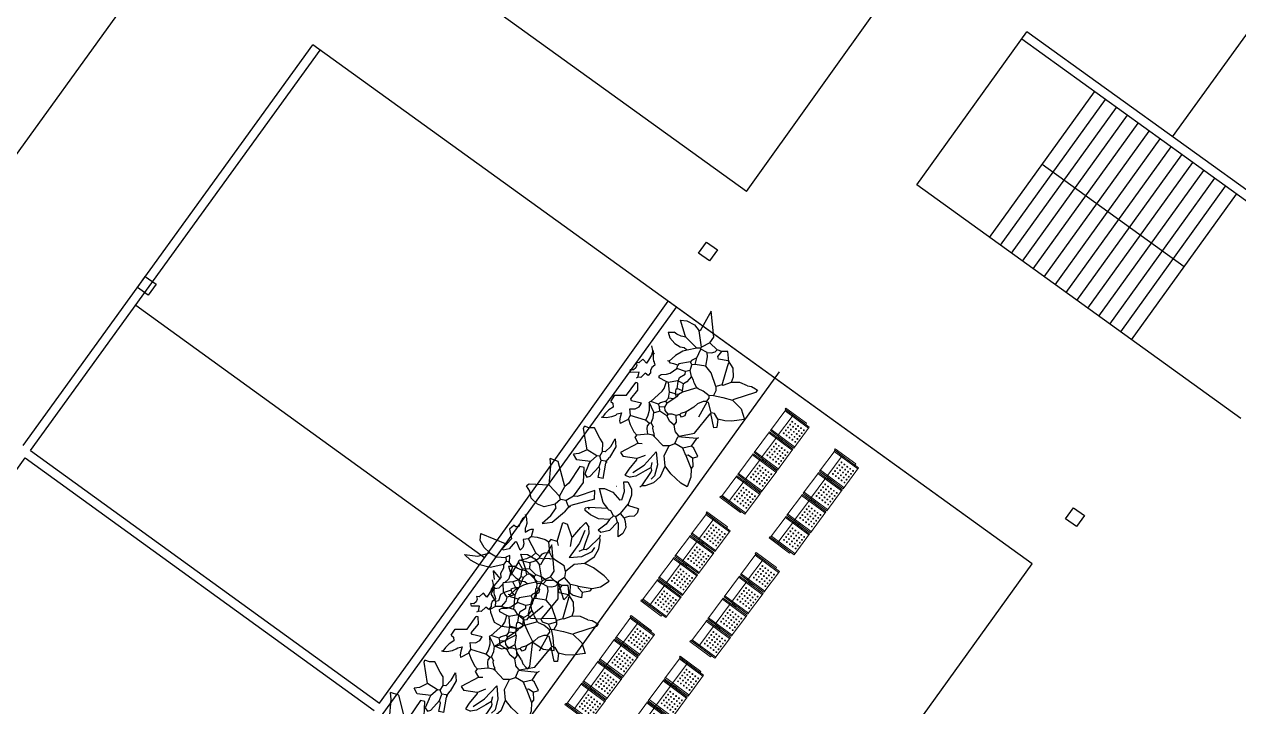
# Model space of a CAD drawing. Header units: metres. Extents: x 141303 to 146299, y 125960 to 127091.
# Drawn here: x 144644.7 to 144671.75, y 126051.88 to 126067.07 of the extents above; entities that cross this region are included whole.
import ezdxf

# ---------------------------------------------------------------- set-up
doc = ezdxf.new("R2010")
doc.units = ezdxf.units.M
doc.header["$MEASUREMENT"] = 0
doc.layers.add('FURNITURE', color=6, linetype='Continuous')
doc.layers.add('Plants', color=92, linetype='Continuous')
doc.layers.add('new column', color=4, linetype='Continuous', lineweight=25)
doc.layers.add('NVMI_WALL', color=7, linetype='Continuous', lineweight=30)
doc.layers.get('0').off()

# ---------------------------------------------------------------- blocks, each defined once
blk = doc.blocks.new('6')
at = {"layer": 'Plants'}
for p, q in [((5427.1, 14760.7), (5428.5, 14780.5)), ((5428.5, 14780.5), (5446, 14753.6)), ((5471.7, 14755), (5478.5, 14773.4)), ((5478.5, 14773.4), (5492, 14782.8)), ((5492, 14782.8), (5512.5, 14718.4)), ((5645.7, 14756.7), (5650.5, 14771.1)), ((5657.7, 14768.7), (5650.5, 14771.1)), ((5431.2, 14739.4), (5427.1, 14760.7)), ((5446, 14753.6), (5470.4, 14736.6)), ((5470.4, 14736.6), (5471.7, 14755)), ((5634.5, 14743.4), (5645.7, 14756.7)), ((5686.5, 14730.3), (5657.7, 14768.7)), ((5686.5, 14730.3), (5724.9, 14756.7)), ((5708.1, 14699.1), (5744.1, 14749.5)), ((5724.9, 14756.7), (5736.9, 14768.7)), ((5744.1, 14749.5), (5736.9, 14768.7)), ((5810, 14713.7), (5844.1, 14753)), ((5844.1, 14753), (5849.6, 14754.9)), ((5853.3, 14743.8), (5849.6, 14754.9)), ((6020.4, 14750.6), (6024.1, 14756.2)), ((6033.3, 14735.9), (6020.4, 14750.6)), ((6028.8, 14750.1), (6024.1, 14756.2)), ((6036.3, 14748.8), (6028.8, 14750.1)), ((6042.6, 14750.8), (6036.3, 14748.8)), ((6046.2, 14756.2), (6042.6, 14750.8)), ((6049.9, 14750.6), (6046.2, 14756.2)), ((6062.8, 14748.8), (6049.9, 14750.6)), ((6062.8, 14746.9), (6062.8, 14748.8)), ((6094.2, 14743.3), (6101.6, 14752.5)), ((5443.8, 14713), (5431.2, 14739.4)), ((5470.4, 14736.6), (5473.4, 14718.1)), ((5544, 14735.9), (5529.3, 14717.4)), ((5558.8, 14734), (5544, 14735.9)), ((5558.8, 14734), (5558.8, 14728.5)), ((5558.8, 14728.5), (5564.3, 14723)), ((5593.9, 14726.6), (5595.7, 14728.5)), ((5633.4, 14722.7), (5634.5, 14743.4)), ((5681.7, 14694.3), (5686.5, 14730.3)), ((5775.5, 14717.3), (5781.1, 14732.1)), ((5790.3, 14722.8), (5781.1, 14732.1)), ((5850.8, 14707.8), (5861.9, 14733.6)), ((5861.9, 14733.6), (5853.3, 14743.8)), ((5893.6, 14735), (5891.4, 14737.2)), ((5903.9, 14735.8), (5893.6, 14735)), ((5893.6, 14735), (5899, 14727.3)), ((5916.9, 14734.5), (5903.9, 14735.8)), ((5929, 14730.5), (5916.9, 14734.5)), ((5935.7, 14737.2), (5929, 14730.5)), ((5935.7, 14743.8), (5953.4, 14746)), ((5935.7, 14743.8), (5935.7, 14737.2)), ((5953.4, 14746), (5971.1, 14723.9)), ((6018.6, 14732.2), (6022.2, 14730.3)), ((6022.2, 14730.3), (6033.3, 14735.9)), ((6025.9, 14724.8), (6022.2, 14730.3)), ((6061, 14735.9), (6062.8, 14746.9)), ((6069.8, 14736.9), (6061, 14735.9)), ((6083.3, 14738.9), (6069.8, 14736.9)), ((6075.8, 14724.8), (6081.3, 14730.3)), ((6081.3, 14730.3), (6094.2, 14741.4)), ((6094.2, 14743.3), (6083.3, 14738.9)), ((6094.2, 14741.4), (6094.2, 14743.3)), ((6143.8, 14731.6), (6140.7, 14713.2)), ((6151.4, 14743.3), (6143.8, 14731.6)), ((6151.4, 14743.3), (6160.7, 14732.2)), ((6161.2, 14724.4), (6160.7, 14732.2)), ((6171.7, 14706.3), (6192.8, 14738.9)), ((6192.8, 14738.9), (6201.5, 14726)), ((5469.7, 14692.7), (5443.8, 14713)), ((5473.4, 14718.1), (5486, 14699.7)), ((5496, 14715.6), (5497.9, 14719.3)), ((5507.1, 14706.3), (5496, 14715.6)), ((5529.3, 14717.4), (5497.9, 14719.3)), ((5529.3, 14706.3), (5507.1, 14706.3)), ((5531.1, 14702.7), (5529.3, 14706.3)), ((5569.9, 14708.2), (5562.5, 14702.7)), ((5564.3, 14723), (5574.5, 14726.3)), ((5573.4, 14708.9), (5569.9, 14708.2)), ((5580.9, 14712.8), (5573.4, 14708.9)), ((5574.5, 14726.3), (5585.3, 14727.4)), ((5589.4, 14720.2), (5580.9, 14712.8)), ((5585.3, 14727.4), (5593.9, 14726.6)), ((5593.9, 14726.6), (5589.4, 14720.2)), ((5638.5, 14706.3), (5633.4, 14722.7)), ((5660.1, 14689.6), (5638.5, 14706.3)), ((5793.4, 14689.7), (5775.5, 14717.3)), ((5810, 14713.7), (5790.3, 14722.8)), ((5813.7, 14686), (5810, 14713.7)), ((5846.9, 14695.3), (5850.8, 14707.8)), ((5899, 14727.3), (5909.2, 14718.3)), ((5909.2, 14718.3), (5918.1, 14713.6)), ((5918.1, 14713.6), (5922.4, 14712.8)), ((5922.4, 14712.8), (5931.3, 14706.2)), ((5968.9, 14706.2), (5971.1, 14710.6)), ((5971.1, 14723.9), (6008.8, 14726.1)), ((5971.1, 14710.6), (5997.7, 14710.6)), ((5997.7, 14710.6), (6011, 14721.7)), ((6011, 14721.7), (6008.8, 14726.1)), ((6040.7, 14723), (6025.9, 14724.8)), ((6040.7, 14713.7), (6040.7, 14723)), ((6049.9, 14713.7), (6040.7, 14713.7)), ((6054, 14717.4), (6049.9, 14713.7)), ((6061.2, 14719.8), (6054, 14717.4)), ((6070.2, 14717.4), (6061.2, 14719.8)), ((6073.9, 14721.1), (6070.2, 14717.4)), ((6073.9, 14721.1), (6075.8, 14723)), ((6075.8, 14723), (6075.8, 14724.8)), ((6140.7, 14713.2), (6142.9, 14698.6)), ((6164.3, 14712.5), (6161.2, 14724.4)), ((6169.9, 14702.7), (6164.3, 14712.5)), ((6169.9, 14702.7), (6171.7, 14706.3)), ((6201.5, 14726), (6205.3, 14705.6)), ((5441, 14702.2), (5427.7, 14687.4)), ((5438.3, 14677.9), (5443.2, 14702.2)), ((5442, 14677.9), (5449.4, 14685.3)), ((5449.4, 14685.3), (5464.1, 14687.2)), ((5464.1, 14687.2), (5469.7, 14692.7)), ((5469.7, 14692.7), (5478.9, 14692.7)), ((5486.3, 14700.1), (5478.9, 14692.7)), ((5482.6, 14687.2), (5478.9, 14692.7)), ((5479.5, 14673.2), (5482.6, 14687.2)), ((5494.4, 14695.1), (5482.2, 14686.5)), ((5495.7, 14695.4), (5486.3, 14700.1)), ((5521.9, 14684.2), (5531.1, 14702.7)), ((5539.2, 14686.9), (5530.7, 14683.3)), ((5545.9, 14695.3), (5539.2, 14686.9)), ((5540.3, 14651), (5555.1, 14686)), ((5555.1, 14686), (5545.9, 14695.3)), ((5564.3, 14684.2), (5555.1, 14686)), ((5562.5, 14702.7), (5571.1, 14699.3)), ((5564.3, 14684.2), (5580.9, 14691.6)), ((5571.1, 14699.3), (5577.5, 14695.7)), ((5577.5, 14695.7), (5580.9, 14691.6)), ((5655.3, 14682.4), (5660.1, 14689.6)), ((5676.9, 14687.1), (5660.1, 14689.6)), ((5676.9, 14687.1), (5681.7, 14694.3)), ((5684.1, 14675.2), (5676.9, 14687.1)), ((5681.7, 14694.3), (5708.1, 14699.1)), ((5720.1, 14696.8), (5708.1, 14699.1)), ((5768.1, 14701.5), (5720.1, 14696.8)), ((5744.1, 14670.4), (5772.9, 14691.9)), ((5784.2, 14687.9), (5761.6, 14680.9)), ((5772.9, 14691.9), (5768.1, 14701.5)), ((5784.2, 14687.9), (5793.4, 14689.7)), ((5813.7, 14686), (5793.4, 14689.7)), ((5817.4, 14680.5), (5813.7, 14686)), ((5830.3, 14682.4), (5846.9, 14695.3)), ((5913.2, 14697.9), (5909.1, 14692.9)), ((5929, 14684), (5909.1, 14692.9)), ((5921, 14702.1), (5913.2, 14697.9)), ((5931.3, 14706.2), (5921, 14702.1)), ((5930, 14684.2), (5939.2, 14686)), ((5954, 14651), (5939.2, 14686)), ((5940.1, 14686.2), (5951.2, 14697.3)), ((5951.2, 14697.3), (5959.2, 14687.2)), ((5959.2, 14687.2), (5969.4, 14683)), ((5980, 14684), (5968.9, 14706.2)), ((6053.6, 14689.7), (6057.3, 14693.4)), ((6057.3, 14671.3), (6053.6, 14689.7)), ((6057.3, 14693.4), (6062.8, 14691.6)), ((6062.8, 14691.6), (6071.6, 14681.8)), ((6099.8, 14697.1), (6097.9, 14700.8)), ((6097.9, 14691.6), (6099.8, 14697.1)), ((6101.6, 14684.2), (6097.9, 14691.6)), ((6119.9, 14694.3), (6099.8, 14697.1)), ((6101.6, 14697.1), (6099.8, 14697.1)), ((6139.1, 14686.7), (6119.9, 14694.3)), ((6147.8, 14680.5), (6139.1, 14686.7)), ((6142.9, 14698.6), (6147.8, 14689.7)), ((6147.8, 14689.7), (6147.8, 14682.4)), ((6166.2, 14665.7), (6169.9, 14702.7)), ((6175.4, 14658.4), (6201.3, 14687.9)), ((6205.3, 14705.6), (6201.3, 14687.9)), ((6203.1, 14686), (6201.3, 14687.9)), ((6256.9, 14695.5), (6203.1, 14686)), ((6212.3, 14651), (6256.9, 14695.5)), ((5389, 14651), (5396.4, 14671.3)), ((5408.4, 14674.8), (5396.4, 14671.3)), ((5404.7, 14677.9), (5442, 14677.9)), ((5419, 14665.7), (5404.8, 14677.9)), ((5418.5, 14651), (5435.1, 14665.7)), ((5433.1, 14663.9), (5419, 14665.7)), ((5451.8, 14649.1), (5435.1, 14665.7)), ((5479.5, 14673.2), (5451.5, 14661.5)), ((5497.9, 14669.4), (5461, 14663.9)), ((5490.5, 14651), (5497.9, 14669.4)), ((5497.9, 14669.4), (5501.6, 14671.3)), ((5512.7, 14647.3), (5501.6, 14671.3)), ((5501.6, 14671.3), (5516.5, 14658.8)), ((5530.7, 14683.3), (5521.9, 14684.2)), ((5564.3, 14684.2), (5571.4, 14672.7)), ((5571.4, 14672.7), (5579.6, 14654.2)), ((5604.8, 14684.6), (5622.4, 14667.3)), ((5631.3, 14679.9), (5604.8, 14684.6)), ((5622.4, 14667.3), (5660.1, 14660.8)), ((5631.3, 14679.9), (5655.3, 14682.4)), ((5676.9, 14663.2), (5684.1, 14675.2)), ((5703.3, 14668), (5684.1, 14675.2)), ((5703.3, 14668), (5744.1, 14670.4)), ((5708.1, 14660.8), (5703.3, 14668)), ((5761.6, 14680.9), (5758.6, 14672.1)), ((5758.6, 14672.1), (5765.7, 14667.6)), ((5797.1, 14665.7), (5765.7, 14667.6)), ((5793.4, 14660.2), (5797.1, 14665.7)), ((5797.1, 14665.7), (5811.8, 14671.3)), ((5811.8, 14671.3), (5817.4, 14680.5)), ((5817.4, 14662), (5811.8, 14671.3)), ((5817.4, 14680.5), (5830.3, 14682.4)), ((5834, 14676.8), (5830.3, 14682.4)), ((5859.3, 14665.2), (5830.3, 14660.2)), ((5852.4, 14675), (5834, 14676.8)), ((5852.4, 14675), (5872.9, 14678.5)), ((5872.9, 14678.5), (5859.3, 14665.2)), ((5922.9, 14672.7), (5914.8, 14654.2)), ((5930, 14684.2), (5922.9, 14672.7)), ((5969.4, 14683), (5980, 14684)), ((5992.7, 14671.3), (5977.8, 14658.8)), ((5981.6, 14647.3), (5992.7, 14671.3)), ((5996.4, 14669.4), (5992.7, 14671.3)), ((5996.4, 14669.4), (6033.3, 14663.9)), ((6003.8, 14651), (5996.4, 14669.4)), ((6033.3, 14663.9), (6041.7, 14664.6)), ((6041.7, 14664.6), (6057.5, 14670.9)), ((6042.6, 14649.1), (6059.2, 14665.7)), ((6059.2, 14665.7), (6057.3, 14671.3)), ((6075.8, 14651), (6059.2, 14665.7)), ((6071.6, 14681.8), (6079.2, 14676.8)), ((6079.2, 14676.8), (6097.9, 14671.3)), ((6097.9, 14671.3), (6105.3, 14675)), ((6105.3, 14651), (6097.9, 14671.3)), ((6105.3, 14675), (6101.6, 14684.2)), ((6109, 14675), (6105.3, 14675)), ((6131.1, 14656.5), (6109, 14675)), ((6147.8, 14680.5), (6147.8, 14682.4)), ((6166.2, 14665.7), (6147.8, 14680.5)), ((6171.7, 14658.4), (6166.2, 14665.7)), ((5348.4, 14621.4), (5361.3, 14643.6)), ((5361.3, 14643.6), (5366.9, 14649.1)), ((5379.8, 14643.6), (5366.9, 14649.1)), ((5379.8, 14643.6), (5389, 14651)), ((5389, 14632.5), (5379.8, 14643.6)), ((5394.5, 14647.3), (5389, 14651)), ((5409.3, 14652.8), (5394.5, 14647.3)), ((5418.5, 14649.1), (5409.3, 14652.8)), ((5414.8, 14636.2), (5416.7, 14645.4)), ((5416.7, 14645.4), (5418.5, 14649.1)), ((5418.5, 14649.1), (5418.5, 14651)), ((5433.3, 14639.9), (5418.5, 14649.1)), ((5451.5, 14661.5), (5437.6, 14663.3)), ((5446.2, 14636.2), (5451.8, 14649.1)), ((5464.7, 14641.7), (5451.8, 14649.1)), ((5461, 14663.9), (5457.8, 14664.2)), ((5473.9, 14641.7), (5485, 14649.1)), ((5485, 14649.1), (5490.5, 14651)), ((5486.8, 14634.4), (5494.2, 14645.4)), ((5494.2, 14645.4), (5490.5, 14651)), ((5501.6, 14638.1), (5494.2, 14645.4)), ((5501.6, 14638.1), (5512.7, 14645.4)), ((5523.7, 14639.9), (5512.7, 14647.3)), ((5512.7, 14645.4), (5512.7, 14647.3)), ((5516.5, 14658.8), (5530.1, 14652.8)), ((5530.1, 14652.8), (5540.3, 14651)), ((5540.3, 14638.1), (5540.3, 14651)), ((5562.5, 14625.1), (5580.9, 14643.6)), ((5579.6, 14654.2), (5580.9, 14643.6)), ((5588.3, 14643.6), (5580.9, 14643.6)), ((5593.9, 14628.8), (5588.3, 14643.6)), ((5593.9, 14628.8), (5638.2, 14647.3)), ((5638.2, 14647.3), (5641.9, 14636.2)), ((5676.9, 14660.8), (5660.1, 14660.8)), ((5676.9, 14660.8), (5676.9, 14663.2)), ((5679.3, 14658.4), (5676.9, 14660.8)), ((5676.9, 14658.4), (5676.9, 14660.8)), ((5676.9, 14658.4), (5679.3, 14658.4)), ((5679.3, 14658.4), (5681.7, 14658.4)), ((5729.7, 14624.8), (5681.7, 14658.4)), ((5746.5, 14636.8), (5708.1, 14660.8)), ((5775.7, 14650.6), (5793.4, 14660.2)), ((5781.2, 14639.6), (5775.7, 14650.6)), ((5781.2, 14639.6), (5813.7, 14658.4)), ((5815.5, 14658.4), (5813.7, 14658.4)), ((5815.5, 14658.4), (5817.4, 14660.2)), ((5817.4, 14658.4), (5815.5, 14658.4)), ((5817.4, 14660.2), (5817.4, 14662)), ((5817.4, 14660.2), (5830.3, 14660.2)), ((5817.4, 14658.4), (5817.4, 14660.2)), ((5856.1, 14647.3), (5852.4, 14636.2)), ((5900.4, 14628.8), (5856.1, 14647.3)), ((5900.4, 14628.8), (5906, 14643.6)), ((5906, 14643.6), (5913.4, 14643.6)), ((5914.8, 14654.2), (5913.4, 14643.6)), ((5931.8, 14625.1), (5913.4, 14643.6)), ((5964.2, 14652.8), (5954, 14651)), ((5954, 14638.1), (5954, 14651)), ((5977.8, 14658.8), (5964.2, 14652.8)), ((5970.6, 14639.9), (5981.6, 14647.3)), ((5981.6, 14645.4), (5981.6, 14647.3)), ((5992.7, 14638.1), (5981.6, 14645.4)), ((5992.7, 14638.1), (6000.1, 14645.4)), ((6000.1, 14645.4), (6003.8, 14651)), ((6007.5, 14634.4), (6000.1, 14645.4)), ((6009.3, 14649.1), (6003.8, 14651)), ((6020.4, 14641.7), (6009.3, 14649.1)), ((6029.6, 14641.7), (6042.6, 14649.1)), ((6048.1, 14636.2), (6042.6, 14649.1)), ((6061, 14639.9), (6075.8, 14649.1)), ((6075.8, 14649.1), (6085, 14652.8)), ((6075.8, 14649.1), (6075.8, 14651)), ((6077.6, 14645.4), (6075.8, 14649.1)), ((6079.5, 14636.2), (6077.6, 14645.4)), ((6085, 14652.8), (6099.8, 14647.3)), ((6099.8, 14647.3), (6105.3, 14651)), ((6114.5, 14643.6), (6105.3, 14651)), ((6105.3, 14632.5), (6114.5, 14643.6)), ((6114.5, 14643.6), (6127.4, 14649.1)), ((6127.4, 14649.1), (6131.1, 14656.5)), ((6133, 14643.6), (6127.4, 14649.1)), ((6134.8, 14656.5), (6131.1, 14656.5)), ((6133, 14643.6), (6147.8, 14651)), ((6145.9, 14621.4), (6133, 14643.6)), ((6147.8, 14651), (6134.8, 14656.5)), ((6147.8, 14651), (6169.9, 14656.5)), ((6169.9, 14656.5), (6171.7, 14658.4)), ((6173.6, 14639.9), (6169.9, 14656.5)), ((6175.4, 14658.4), (6171.7, 14658.4)), ((6195.7, 14649.1), (6175.4, 14658.4)), ((6193.9, 14625.1), (6195.7, 14649.1)), ((6195.7, 14649.1), (6212.3, 14651)), ((5392.7, 14623.3), (5389, 14632.5)), ((5389, 14632.5), (5405.6, 14632.5)), ((5396.4, 14617.8), (5392.7, 14623.3)), ((5401.9, 14604.8), (5431.5, 14625.1)), ((5405.6, 14632.5), (5414.8, 14636.2)), ((5429.6, 14627), (5414.8, 14636.2)), ((5429.6, 14627), (5431.5, 14636.2)), ((5431.5, 14625.1), (5429.6, 14627)), ((5431.5, 14636.2), (5433.3, 14639.9)), ((5431.5, 14625.1), (5442.5, 14628.8)), ((5435.1, 14641.7), (5433.3, 14639.9)), ((5446.2, 14634.4), (5435.1, 14641.7)), ((5442.5, 14628.8), (5446.2, 14634.4)), ((5442.5, 14628.8), (5449.9, 14628.8)), ((5446.2, 14634.4), (5446.2, 14636.2)), ((5449.9, 14628.8), (5446.2, 14634.4)), ((5449.9, 14628.8), (5457.3, 14630.7)), ((5457.3, 14630.7), (5464.7, 14641.7)), ((5457.3, 14630.7), (5475.7, 14636.2)), ((5464.7, 14641.7), (5473.9, 14641.7)), ((5475.7, 14636.2), (5473.9, 14641.7)), ((5486.8, 14634.4), (5475.7, 14636.2)), ((5492.4, 14628.8), (5486.8, 14634.4)), ((5494.2, 14617.8), (5492.4, 14628.8)), ((5499.7, 14617.8), (5501.6, 14638.1)), ((5536.7, 14636.2), (5523.7, 14639.9)), ((5536.7, 14636.2), (5540.3, 14638.1)), ((5540.3, 14627), (5536.7, 14636.2)), ((5547.7, 14638.1), (5540.3, 14638.1)), ((5544, 14625.1), (5540.3, 14627)), ((5540.3, 14625.1), (5540.3, 14627)), ((5551.4, 14615.9), (5544, 14625.1)), ((5553.3, 14634.4), (5547.7, 14638.1)), ((5562.5, 14625.1), (5553.3, 14634.4)), ((5557, 14614.1), (5562.5, 14625.1)), ((5593.9, 14628.8), (5588.3, 14621.4)), ((5625.2, 14608.5), (5641.9, 14636.2)), ((5694.4, 14608.2), (5694.6, 14624.3)), ((5694.6, 14624.3), (5698.3, 14628)), ((5705.7, 14622.5), (5698.3, 14628)), ((5733.3, 14585.5), (5705.7, 14622.5)), ((5729.7, 14624.8), (5746.5, 14636.8)), ((5736.7, 14602.9), (5757.3, 14631.7)), ((5757.3, 14631.7), (5764.7, 14622.5)), ((5764.7, 14622.5), (5770.6, 14601.1)), ((5869.1, 14608.5), (5852.4, 14636.2)), ((5900.4, 14628.8), (5906, 14621.4)), ((5931.8, 14625.1), (5941, 14634.4)), ((5937.3, 14614.1), (5931.8, 14625.1)), ((5941, 14634.4), (5946.6, 14638.1)), ((5942.9, 14615.9), (5950.3, 14625.1)), ((5946.6, 14638.1), (5954, 14638.1)), ((5950.3, 14625.1), (5954, 14627)), ((5957.6, 14636.2), (5954, 14638.1)), ((5954, 14627), (5957.6, 14636.2)), ((5954, 14625.1), (5954, 14627)), ((5957.6, 14636.2), (5970.6, 14639.9)), ((5994.6, 14617.8), (5992.7, 14638.1)), ((6000.1, 14617.8), (6001.9, 14628.8)), ((6001.9, 14628.8), (6007.5, 14634.4)), ((6007.5, 14634.4), (6018.6, 14636.2)), ((6018.6, 14636.2), (6020.4, 14641.7)), ((6037, 14630.7), (6018.6, 14636.2)), ((6029.6, 14641.7), (6020.4, 14641.7)), ((6037, 14630.7), (6029.6, 14641.7)), ((6044.4, 14628.8), (6037, 14630.7)), ((6044.4, 14628.8), (6048.1, 14634.4)), ((6051.8, 14628.8), (6044.4, 14628.8)), ((6048.1, 14634.4), (6059.2, 14641.7)), ((6048.1, 14634.4), (6048.1, 14636.2)), ((6051.8, 14628.8), (6048.1, 14634.4)), ((6062.8, 14625.1), (6051.8, 14628.8)), ((6059.2, 14641.7), (6061, 14639.9)), ((6062.8, 14636.2), (6061, 14639.9)), ((6064.7, 14627), (6062.8, 14636.2)), ((6062.8, 14625.1), (6064.7, 14627)), ((6092.4, 14604.8), (6062.8, 14625.1)), ((6064.7, 14627), (6079.5, 14636.2)), ((6088.7, 14632.5), (6079.5, 14636.2)), ((6105.3, 14632.5), (6088.7, 14632.5)), ((6097.9, 14617.8), (6101.6, 14623.3)), ((6101.6, 14623.3), (6105.3, 14632.5)), ((6145.9, 14621.4), (6166.2, 14632.5)), ((6166.2, 14632.5), (6173.6, 14639.9)), ((6173.6, 14639.9), (6179.7, 14631.5)), ((6179.7, 14631.5), (6187.3, 14626.1)), ((6187.3, 14626.1), (6193.9, 14625.1)), ((6197.6, 14614.1), (6193.9, 14625.1)), ((5352.1, 14601.1), (5348.4, 14621.4)), ((5370.5, 14571.6), (5352.1, 14601.1)), ((5401.9, 14604.8), (5396.4, 14617.8)), ((5398.2, 14588.2), (5401.9, 14601.1)), ((5401.9, 14601.1), (5401.9, 14604.8)), ((5477.6, 14595.6), (5485, 14601.1)), ((5485, 14601.1), (5488.7, 14610.4)), ((5496, 14590.1), (5485, 14601.1)), ((5488.7, 14610.4), (5494.2, 14617.8)), ((5494.2, 14617.8), (5499.7, 14617.8)), ((5505.3, 14603.9), (5499.7, 14617.8)), ((5505.3, 14590.1), (5505.3, 14603.9)), ((5551.4, 14614.1), (5551.4, 14615.9)), ((5557, 14608.5), (5551.4, 14614.1)), ((5557, 14608.5), (5557, 14614.1)), ((5557, 14608.5), (5560.6, 14579)), ((5625.2, 14608.5), (5604.9, 14597.4)), ((5625.2, 14608.5), (5627.1, 14606.7)), ((5627.1, 14606.7), (5656.6, 14606.7)), ((5656.6, 14606.7), (5673.2, 14604.8)), ((5673.2, 14604.8), (5669.5, 14591.9)), ((5699.4, 14586.9), (5694.4, 14608.2)), ((5704.7, 14618.9), (5702.3, 14621.3)), ((5733.3, 14585.5), (5736.7, 14602.9)), ((5770.6, 14601.1), (5766.6, 14576.3)), ((5837.7, 14606.7), (5821.1, 14604.8)), ((5821.1, 14604.8), (5824.8, 14591.9)), ((5867.2, 14606.7), (5837.7, 14606.7)), ((5869.1, 14608.5), (5867.2, 14606.7)), ((5869.1, 14608.5), (5889.4, 14597.4)), ((5937.3, 14608.5), (5933.7, 14579)), ((5937.3, 14608.5), (5942.9, 14614.1)), ((5937.3, 14608.5), (5937.3, 14614.1)), ((5942.9, 14614.1), (5942.9, 14615.9)), ((5989, 14603.9), (5994.6, 14617.8)), ((5989, 14590.1), (5989, 14603.9)), ((6000.1, 14617.8), (5994.6, 14617.8)), ((5998.3, 14590.1), (6009.3, 14601.1)), ((6005.6, 14610.4), (6000.1, 14617.8)), ((6009.3, 14601.1), (6005.6, 14610.4)), ((6016.7, 14595.6), (6009.3, 14601.1)), ((6092.4, 14604.8), (6097.9, 14617.8)), ((6092.4, 14601.1), (6092.4, 14604.8)), ((6096.1, 14588.2), (6092.4, 14601.1)), ((6123.8, 14571.6), (6142.2, 14601.1)), ((6142.2, 14601.1), (6145.9, 14621.4)), ((6179.1, 14608.5), (6182.8, 14614.1)), ((6190.2, 14588.2), (6179.1, 14608.5)), ((6182.8, 14614.1), (6197.6, 14614.1)), ((6190.2, 14586.4), (6206.8, 14603)), ((6206.8, 14603), (6197.6, 14614.1)), ((5304.1, 14588.2), (5310.4, 14568.4)), ((5304.1, 14586.4), (5304.1, 14588.2)), ((5315.2, 14580.8), (5305.9, 14584.5)), ((5357.6, 14562.4), (5315.2, 14580.8)), ((5398.2, 14569.8), (5398.2, 14588.2)), ((5442.5, 14580.8), (5429, 14579.1)), ((5442.5, 14580.8), (5462.8, 14588.2)), ((5462.8, 14588.2), (5473.9, 14595.6)), ((5462.8, 14588.2), (5472.1, 14584.5)), ((5472.1, 14584.5), (5479.4, 14588.2)), ((5473.9, 14595.6), (5477.6, 14595.6)), ((5479.4, 14588.2), (5477.6, 14595.6)), ((5505.3, 14590.1), (5496, 14590.1)), ((5514.5, 14579), (5505.3, 14590.1)), ((5625.4, 14584.6), (5582.6, 14582.2)), ((5582.6, 14582.2), (5604.7, 14560.2)), ((5656.9, 14594), (5625.4, 14584.6)), ((5634.5, 14573.5), (5658.5, 14582.7)), ((5658.5, 14582.7), (5669.5, 14591.9)), ((5714.9, 14565.2), (5699.4, 14586.9)), ((5731.5, 14581.8), (5733.3, 14585.5)), ((5733.3, 14576.3), (5731.5, 14581.8)), ((5770.3, 14572.6), (5790.1, 14580.7)), ((5790.1, 14580.7), (5807.2, 14596.6)), ((5812.7, 14589.2), (5805.4, 14571.8)), ((5807.2, 14596.6), (5812.7, 14589.2)), ((5835.8, 14582.7), (5824.8, 14591.9)), ((5859.8, 14573.5), (5835.8, 14582.7)), ((5837.4, 14594), (5868.9, 14584.6)), ((5868.9, 14584.6), (5911.7, 14582.2)), ((5911.7, 14582.2), (5889.6, 14560.2)), ((5979.8, 14579), (5989, 14590.1)), ((5989, 14590.1), (5998.3, 14590.1)), ((6014.9, 14588.2), (6016.7, 14595.6)), ((6022.2, 14584.5), (6014.9, 14588.2)), ((6020.4, 14595.6), (6016.7, 14595.6)), ((6031.5, 14588.2), (6020.4, 14595.6)), ((6031.5, 14588.2), (6022.2, 14584.5)), ((6051.8, 14580.8), (6031.5, 14588.2)), ((6051.8, 14580.8), (6065.3, 14579.1)), ((6096.1, 14569.8), (6096.1, 14588.2)), ((6136.7, 14562.4), (6179.1, 14580.8)), ((6179.1, 14580.8), (6188.4, 14584.5)), ((6190.2, 14588.2), (6183.9, 14568.4)), ((6190.2, 14586.4), (6190.2, 14588.2)), ((5310.4, 14568.4), (5326.5, 14554.2)), ((5339.2, 14549.5), (5357.6, 14560.5)), ((5357.6, 14562.4), (5370.5, 14571.6)), ((5357.6, 14560.5), (5357.6, 14562.4)), ((5370.5, 14571.6), (5378.2, 14564.9)), ((5378.2, 14564.9), (5390.8, 14562.4)), ((5390.8, 14562.4), (5379.9, 14541.8)), ((5390.8, 14562.4), (5398.2, 14569.8)), ((5401.9, 14566.1), (5398.2, 14569.8)), ((5411.1, 14566.1), (5401.9, 14566.1)), ((5416.3, 14572), (5411.1, 14566.1)), ((5413, 14564.2), (5411.1, 14566.1)), ((5411.1, 14560.5), (5413, 14564.2)), ((5425.9, 14540.2), (5411.1, 14560.5)), ((5413, 14564.2), (5453.6, 14556.8)), ((5429, 14579.1), (5416.3, 14572)), ((5518.2, 14564.2), (5489.4, 14540.2)), ((5496, 14527.3), (5521.3, 14565.2)), ((5516.4, 14577.2), (5514.5, 14579)), ((5518.2, 14566.1), (5516.4, 14577.2)), ((5518.2, 14566.1), (5518.2, 14564.2)), ((5538.5, 14560.5), (5521.3, 14565.2)), ((5534.8, 14538.4), (5538.5, 14560.5)), ((5551.4, 14567.9), (5538.5, 14560.5)), ((5551.4, 14567.9), (5560.6, 14579)), ((5577.3, 14562.4), (5551.4, 14567.9)), ((5595.7, 14543.9), (5577.3, 14562.4)), ((5604.7, 14560.2), (5629.5, 14548.8)), ((5619.7, 14567.9), (5608.6, 14573.5)), ((5619.7, 14567.9), (5634.5, 14573.5)), ((5623.4, 14562.4), (5619.7, 14567.9)), ((5628.9, 14560.5), (5623.4, 14562.4)), ((5667.7, 14556.8), (5628.9, 14560.5)), ((5701.1, 14564.7), (5678, 14570.8)), ((5678, 14561.6), (5678, 14570.8)), ((5694.6, 14548.6), (5678, 14561.6)), ((5714.9, 14565.2), (5701.1, 14564.7)), ((5727.8, 14563.4), (5714.9, 14565.2)), ((5727.8, 14563.4), (5733.3, 14576.3)), ((5729.7, 14557.9), (5727.8, 14563.4)), ((5770.3, 14572.6), (5766.6, 14576.3)), ((5793.5, 14562.1), (5772.1, 14554.2)), ((5805.4, 14571.8), (5793.5, 14562.1)), ((5826.6, 14556.8), (5865.4, 14560.5)), ((5874.6, 14567.9), (5859.8, 14573.5)), ((5889.6, 14560.2), (5864.8, 14548.8)), ((5865.4, 14560.5), (5870.9, 14562.4)), ((5870.9, 14562.4), (5874.6, 14567.9)), ((5874.6, 14567.9), (5885.7, 14573.5)), ((5898.6, 14543.9), (5917, 14562.4)), ((5917, 14562.4), (5942.9, 14567.9)), ((5942.9, 14567.9), (5933.7, 14579)), ((5942.9, 14567.9), (5955.8, 14560.5)), ((5955.8, 14560.5), (5973, 14565.2)), ((5959.5, 14538.4), (5955.8, 14560.5)), ((5998.3, 14527.3), (5973, 14565.2)), ((5976.1, 14566.1), (5978, 14577.2)), ((5976.1, 14566.1), (5976.1, 14564.2)), ((5976.1, 14564.2), (6004.9, 14540.2)), ((5978, 14577.2), (5979.8, 14579)), ((6081.3, 14564.2), (6040.7, 14556.8)), ((6065.3, 14579.1), (6078, 14572)), ((6068.4, 14540.2), (6083.2, 14560.5)), ((6078, 14572), (6083.2, 14566.1)), ((6081.3, 14564.2), (6083.2, 14566.1)), ((6083.2, 14560.5), (6081.3, 14564.2)), ((6083.2, 14566.1), (6092.4, 14566.1)), ((6092.4, 14566.1), (6096.1, 14569.8)), ((6103.5, 14562.4), (6096.1, 14569.8)), ((6116.1, 14564.9), (6103.5, 14562.4)), ((6103.5, 14562.4), (6114.4, 14541.8)), ((6123.8, 14571.6), (6116.1, 14564.9)), ((6136.7, 14562.4), (6123.8, 14571.6)), ((6136.7, 14560.5), (6136.7, 14562.4)), ((6155.1, 14549.5), (6136.7, 14560.5)), ((6183.9, 14568.4), (6167.8, 14554.2)), ((5326.3, 14532.9), (5339.2, 14549.5)), ((5326.5, 14554.2), (5339.2, 14549.5)), ((5379.9, 14541.8), (5370.5, 14519.9)), ((5422.2, 14532.9), (5425.9, 14540.2)), ((5425.9, 14540.2), (5427.8, 14540.2)), ((5449.9, 14512.6), (5427.8, 14540.2)), ((5427.8, 14540.2), (5429.6, 14540.2)), ((5489.4, 14540.2), (5429.6, 14540.2)), ((5518.2, 14525.5), (5534.8, 14538.4)), ((5544, 14521.8), (5534.8, 14538.4)), ((5601.1, 14521.4), (5595.7, 14543.9)), ((5621.6, 14536.5), (5595.7, 14543.9)), ((5595.7, 14543.9), (5595.7, 14542.1)), ((5621.6, 14536.5), (5644.3, 14540)), ((5629.5, 14548.8), (5641.2, 14550)), ((5644.3, 14540), (5662.1, 14550.7)), ((5662.1, 14550.7), (5667.7, 14556.8)), ((5667.7, 14556.8), (5673.2, 14558.7)), ((5722.3, 14546.8), (5694.6, 14548.6)), ((5696.4, 14522.8), (5722.3, 14543.1)), ((5722.3, 14546.8), (5729.7, 14557.9)), ((5722.3, 14543.1), (5722.3, 14546.8)), ((5742.6, 14554.2), (5729.7, 14557.9)), ((5740.7, 14541.2), (5735.2, 14533.9)), ((5740.7, 14541.2), (5742.6, 14554.2)), ((5750, 14533.9), (5740.7, 14541.2)), ((5742.6, 14554.2), (5772.1, 14554.2)), ((5770.3, 14550.5), (5772.1, 14554.2)), ((5779.5, 14528.3), (5770.3, 14550.5)), ((5826.6, 14556.8), (5821.1, 14558.7)), ((5832.2, 14550.7), (5826.6, 14556.8)), ((5850, 14540), (5832.2, 14550.7)), ((5872.8, 14536.5), (5850, 14540)), ((5864.8, 14548.8), (5853.1, 14550)), ((5872.8, 14536.5), (5898.6, 14543.9)), ((5893.2, 14521.4), (5898.6, 14543.9)), ((5898.6, 14543.9), (5898.6, 14542.1)), ((5950.3, 14521.8), (5959.5, 14538.4)), ((5976.1, 14525.5), (5959.5, 14538.4)), ((6004.9, 14540.2), (6064.7, 14540.2)), ((6044.4, 14512.6), (6066.5, 14540.2)), ((6066.5, 14540.2), (6064.7, 14540.2)), ((6068.4, 14540.2), (6066.5, 14540.2)), ((6072.1, 14532.9), (6068.4, 14540.2)), ((6114.4, 14541.8), (6123.8, 14519.9)), ((6167.8, 14554.2), (6155.1, 14549.5)), ((6168.1, 14532.9), (6155.1, 14549.5)), ((5320.7, 14514.4), (5326.3, 14532.9)), ((5320.7, 14488.6), (5366.9, 14518.1)), ((5366.9, 14518.1), (5370.5, 14519.9)), ((5370.5, 14519.9), (5373.1, 14490.3)), ((5420.6, 14502.7), (5427.8, 14518.1)), ((5427.8, 14518.1), (5422.2, 14532.9)), ((5427.8, 14518.1), (5444.4, 14507)), ((5518.2, 14525.5), (5496, 14527.3)), ((5518.2, 14518.1), (5518.2, 14525.5)), ((5527.4, 14497.8), (5518.2, 14518.1)), ((5538.5, 14505.2), (5540.3, 14518.1)), ((5540.3, 14518.1), (5544, 14521.8)), ((5544, 14521.8), (5560.4, 14492.1)), ((5602.8, 14489.4), (5601.1, 14521.4)), ((5709.6, 14519.4), (5696.4, 14522.8)), ((5724.9, 14523), (5709.6, 14519.4)), ((5735.2, 14533.9), (5724.9, 14523)), ((5758.8, 14524.8), (5750, 14533.9)), ((5768.9, 14523.9), (5758.8, 14524.8)), ((5779.5, 14528.3), (5768.9, 14523.9)), ((5891.5, 14489.4), (5893.2, 14521.4)), ((5950.3, 14521.8), (5933.9, 14492.1)), ((5954, 14518.1), (5950.3, 14521.8)), ((5955.8, 14505.2), (5954, 14518.1)), ((5966.9, 14497.8), (5976.1, 14518.1)), ((5976.1, 14525.5), (5998.3, 14527.3)), ((5976.1, 14518.1), (5976.1, 14525.5)), ((5998.3, 14527.3), (6003.8, 14525.5)), ((6066.5, 14518.1), (6049.9, 14507)), ((6066.5, 14518.1), (6072.1, 14532.9)), ((6073.7, 14502.7), (6066.5, 14518.1)), ((6123.8, 14519.9), (6121.2, 14490.3)), ((6127.4, 14518.1), (6123.8, 14519.9)), ((6173.6, 14488.6), (6127.4, 14518.1)), ((6173.6, 14514.4), (6168.1, 14532.9)), ((5315.5, 14505.4), (5313.8, 14494.7)), ((5320.7, 14514.4), (5315.5, 14505.4)), ((5410.4, 14489.4), (5420.6, 14502.7)), ((5444.4, 14507), (5449.9, 14512.6)), ((5538.5, 14505.2), (5527.4, 14497.8)), ((5538.5, 14505.2), (5553.3, 14492.2)), ((5955.8, 14505.2), (5941, 14492.2)), ((5955.8, 14505.2), (5966.9, 14497.8)), ((6049.9, 14507), (6044.4, 14512.6)), ((6083.9, 14489.4), (6073.7, 14502.7)), ((6173.6, 14514.4), (6178.8, 14505.4)), ((6178.8, 14505.4), (6180.5, 14494.7)), ((5313.8, 14494.7), (5313.3, 14488.6)), ((5313.3, 14488.6), (5320.7, 14488.6)), ((5373.1, 14490.3), (5387.5, 14468.1)), ((5387.5, 14468.1), (5410.4, 14489.4)), ((5553.3, 14492.2), (5560.6, 14492.2)), ((5560.4, 14492.1), (5576.5, 14479.6)), ((5576.5, 14479.6), (5600.2, 14471.6)), ((5600.2, 14471.6), (5602.8, 14489.4)), ((5894.1, 14471.6), (5891.5, 14489.4)), ((5917.8, 14479.6), (5894.1, 14471.6)), ((5933.9, 14492.1), (5917.8, 14479.6)), ((5941, 14492.2), (5933.7, 14492.2)), ((6106.8, 14468.1), (6083.9, 14489.4)), ((6121.2, 14490.3), (6106.8, 14468.1)), ((6181, 14488.6), (6173.6, 14488.6)), ((6180.5, 14494.7), (6181, 14488.6))]:
    blk.add_line(p, q, dxfattribs=at)
at = {"layer": 'Plants', "ltscale": 0.05}
for p, q in [((6066.7, 14736.6), (6061.1, 14736.6)), ((6091.6, 14736.6), (6088.6, 14736.6))]:
    blk.add_line(p, q, dxfattribs=at)
at = {"layer": 'Plants'}
for centre, start, end in [((5479.5, 14673.2), 292.4667, 347.1957), ((5489.4, 14540.2), 270.353, 310.156), ((6004.9, 14540.2), 229.844, 269.647)]:
    blk.add_arc(centre, 0.000231, start, end, dxfattribs=at)
blk = doc.blocks.new('C05 _MOB-EQUIP URGENCIAS Y TOCOCIRUGÍA$0$006_URGENCIAS & TOCOCIRUGÍA$0$sala espera urgencias')
at = {"lineweight": 0}
for p, q in [((261.572, -7.31), (260.992, -7.31)), ((262.182, -7.31), (261.602, -7.31)), ((262.792, -7.31), (262.212, -7.31)), ((263.402, -7.31), (262.822, -7.31))]:
    blk.add_line(p, q, dxfattribs=at)
for points in [[(260.992, -6.96), (260.962, -6.96), (260.962, -7.53), (260.992, -7.53)], [(260.992, -6.86), (261.572, -6.86), (261.572, -7.31), (260.992, -7.31)], [(261.022, -6.86), (260.992, -6.86), (260.992, -7.51), (261.022, -7.51)], [(261.542, -6.86), (261.572, -6.86), (261.572, -7.51), (261.542, -7.51)], [(261.602, -6.86), (262.182, -6.86), (262.182, -7.31), (261.602, -7.31)], [(261.632, -6.86), (261.602, -6.86), (261.602, -7.51), (261.632, -7.51)], [(262.152, -6.86), (262.182, -6.86), (262.182, -7.51), (262.152, -7.51)], [(262.212, -6.86), (262.792, -6.86), (262.792, -7.31), (262.212, -7.31)], [(262.242, -6.86), (262.212, -6.86), (262.212, -7.51), (262.242, -7.51)], [(262.762, -6.86), (262.792, -6.86), (262.792, -7.51), (262.762, -7.51)], [(262.822, -6.86), (263.402, -6.86), (263.402, -7.31), (262.822, -7.31)], [(262.852, -6.86), (262.822, -6.86), (262.822, -7.51), (262.852, -7.51)], [(263.372, -6.86), (263.402, -6.86), (263.402, -7.51), (263.372, -7.51)], [(263.402, -6.96), (263.432, -6.96), (263.432, -7.53), (263.402, -7.53)], [(261.572, -7.175), (261.602, -7.175), (261.602, -7.265), (261.572, -7.265)], [(262.182, -7.175), (262.212, -7.175), (262.212, -7.265), (262.182, -7.265)], [(262.792, -7.175), (262.822, -7.175), (262.822, -7.265), (262.792, -7.265)], [(260.992, -7.31), (261.572, -7.31), (261.572, -7.51), (260.992, -7.51)], [(261.602, -7.31), (262.182, -7.31), (262.182, -7.51), (261.602, -7.51)], [(262.212, -7.31), (262.792, -7.31), (262.792, -7.51), (262.212, -7.51)], [(262.822, -7.31), (263.402, -7.31), (263.402, -7.51), (262.822, -7.51)]]:
    blk.add_lwpolyline(points, close=True, dxfattribs=at)
for centre in [(261.122, -6.915), (261.122, -6.995), (261.202, -6.915), (261.202, -6.995), (261.282, -6.915), (261.282, -6.995), (261.362, -6.915), (261.362, -6.995), (261.442, -6.915), (261.442, -6.995), (261.732, -6.915), (261.732, -6.995), (261.812, -6.915), (261.812, -6.995), (261.892, -6.915), (261.892, -6.995), (261.972, -6.915), (261.972, -6.995), (262.052, -6.915), (262.052, -6.995), (262.342, -6.915), (262.342, -6.995), (262.422, -6.915), (262.422, -6.995), (262.502, -6.915), (262.502, -6.995), (262.582, -6.915), (262.582, -6.995), (262.662, -6.915), (262.662, -6.995), (262.952, -6.915), (262.952, -6.995), (263.032, -6.915), (263.032, -6.995), (263.112, -6.915), (263.112, -6.995), (263.192, -6.915), (263.192, -6.995), (263.272, -6.915), (263.272, -6.995), (261.122, -7.075), (261.122, -7.156), (261.122, -7.236), (261.202, -7.075), (261.202, -7.156), (261.202, -7.236), (261.282, -7.075), (261.282, -7.156), (261.282, -7.236), (261.362, -7.075), (261.362, -7.156), (261.362, -7.236), (261.442, -7.075), (261.442, -7.156), (261.442, -7.236), (261.732, -7.075), (261.732, -7.156), (261.732, -7.236), (261.812, -7.075), (261.812, -7.156), (261.812, -7.236), (261.892, -7.075), (261.892, -7.156), (261.892, -7.236), (261.972, -7.075), (261.972, -7.156), (261.972, -7.236), (262.052, -7.075), (262.052, -7.156), (262.052, -7.236), (262.342, -7.075), (262.342, -7.156), (262.342, -7.236), (262.422, -7.075), (262.422, -7.156), (262.422, -7.236), (262.502, -7.075), (262.502, -7.156), (262.502, -7.236), (262.582, -7.075), (262.582, -7.156), (262.582, -7.236), (262.662, -7.075), (262.662, -7.156), (262.662, -7.236), (262.952, -7.075), (262.952, -7.156), (262.952, -7.236), (263.032, -7.075), (263.032, -7.156), (263.032, -7.236), (263.112, -7.075), (263.112, -7.156), (263.112, -7.236), (263.192, -7.075), (263.192, -7.156), (263.192, -7.236), (263.272, -7.075), (263.272, -7.156), (263.272, -7.236)]:
    blk.add_circle(centre, 0.01, dxfattribs=at)

msp = doc.modelspace()

# ---------------------------------------------------------------- linework, layer by layer
at = {"layer": 'new column'}
for p, q in [((144659.71907, 126061.9795), (144659.89301, 126062.22393)), ((144659.89301, 126062.22393), (144660.13744, 126062.04999)), ((144660.13744, 126062.04999), (144659.9635, 126061.80556)), ((144659.9635, 126061.80556), (144659.71907, 126061.9795)), ((144647.21561, 126061.21468), (144647.38955, 126061.45911)), ((144647.38955, 126061.45911), (144647.63398, 126061.28517)), ((144647.63398, 126061.28517), (144647.46004, 126061.04074)), ((144647.46004, 126061.04074), (144647.21561, 126061.21468)), ((144667.89524, 126056.06339), (144668.06918, 126056.30781)), ((144668.06918, 126056.30781), (144668.31361, 126056.13387)), ((144668.31361, 126056.13387), (144668.13967, 126055.88945)), ((144668.13967, 126055.88945), (144667.89524, 126056.06339))]:
    msp.add_line(p, q, dxfattribs=at)
at = {"layer": 'NVMI_WALL'}
for p, q in [((144643.25444, 126062.42562), (144655.02055, 126078.69906)), ((144660.78546, 126063.3489), (144671.68345, 126078.59347)), ((144660.78546, 126063.3489), (144652.13309, 126069.58532)), ((144670.28034, 126064.56601), (144673.78866, 126069.43343)), ((144664.57913, 126063.49707), (144667.03495, 126066.90426)), ((144664.57958, 126063.4977), (144667.0354, 126066.90489)), ((144677.66256, 126059.24509), (144667.0354, 126066.90489)), ((144677.38337, 126059.19978), (144666.91846, 126066.74264)), ((144644.67459, 126057.69681), (144651.12293, 126066.61537)), ((144644.83666, 126057.57963), (144651.28517, 126066.49842)), ((144667.15314, 126055.06117), (144651.12293, 126066.61537)), ((144666.20205, 126062.32826), (144668.54093, 126065.57321)), ((144666.44542, 126062.15285), (144668.7843, 126065.39779)), ((144666.68879, 126061.97743), (144669.02767, 126065.22237)), ((144666.93216, 126061.80202), (144669.27104, 126065.04696)), ((144666.93216, 126061.80202), (144669.27104, 126065.04696)), ((144667.17553, 126061.6266), (144669.51441, 126064.87154)), ((144667.17553, 126061.6266), (144669.51441, 126064.87154)), ((144667.4189, 126061.45118), (144669.75778, 126064.69613)), ((144667.4189, 126061.45118), (144669.75778, 126064.69613)), ((144667.66228, 126061.27577), (144670.00115, 126064.52071)), ((144667.90565, 126061.10035), (144670.24452, 126064.34529)), ((144670.53531, 126061.67033), (144667.37149, 126063.95073)), ((144668.14902, 126060.92494), (144670.48789, 126064.16988)), ((144668.39239, 126060.74952), (144670.73126, 126063.99446)), ((144668.63576, 126060.5741), (144670.97464, 126063.81905)), ((144671.79958, 126058.2937), (144664.57958, 126063.4977)), ((144668.87913, 126060.39869), (144671.21801, 126063.64363)), ((144669.1225, 126060.22327), (144671.46138, 126063.46822)), ((144669.36587, 126060.04786), (144671.70475, 126063.2928)), ((144646.5548, 126043.24386), (144659.22873, 126060.77289)), ((144647.17999, 126060.82063), (144654.95299, 126055.20055)), ((144655.61039, 126056.10979), (144659.04078, 126060.90836)), ((144667.15314, 126055.06117), (144659.04078, 126060.90836)), ((144667.15314, 126055.06117), (144659.04078, 126060.90836)), ((144667.15314, 126055.06117), (144659.04078, 126060.90836)), ((144652.73579, 126047.18045), (144661.52284, 126059.33362)), ((144657.2961, 126058.46783), (144657.28662, 126058.47466)), ((144644.83666, 126057.57963), (144652.60966, 126051.95955)), ((144638.7369, 126049.1432), (144644.71948, 126057.41755)), ((144644.71948, 126057.41755), (144652.49248, 126051.79747)), ((144657.89589, 126056.78031), (144657.89109, 126056.78378)), ((144652.60966, 126051.95955), (144655.61039, 126056.10979)), ((144658.38235, 126042.89263), (144667.15314, 126055.06117)), ((144654.351, 126054.4018), (144654.36707, 126054.39018))]:
    msp.add_line(p, q, dxfattribs=at)

# ---------------------------------------------------------------- block references
for p, xscale, yscale, zscale, rotation in [((144728.1714, 125929.22616), 0.009271545925006518, 0.009271545925006518, 0.009271545925006518, 50.47142455145372), ((144724.61854, 125924.01772), 0.009271545925006518, 0.009271545925006518, 0.009271545925006518, 50.47142455145372), ((144843.13477, 126166.33772), 0.0128410461580915, 0.0128410461580915, 0.0128410461580915, 146.5267211202481)]:
    msp.add_blockref('6', p, dxfattribs=dict(xscale=xscale, yscale=yscale, zscale=zscale, rotation=rotation))
at = {"layer": 'FURNITURE', "linetype": 'ByBlock', "lineweight": 0, "rotation": 233.4334776708387}
for p in [(144823.18296, 126263.63751, 310.93503), (144824.27933, 126262.732, 310.93503), (144821.42015, 126261.32981, 310.93503), (144822.51653, 126260.42429, 310.93503), (144819.73124, 126259.0195, 310.93503), (144820.82762, 126258.11399, 310.93503)]:
    msp.add_blockref('C05 _MOB-EQUIP URGENCIAS Y TOCOCIRUGÍA$0$006_URGENCIAS & TOCOCIRUGÍA$0$sala espera urgencias', p, dxfattribs=at)

doc.saveas('drawing.dxf')
